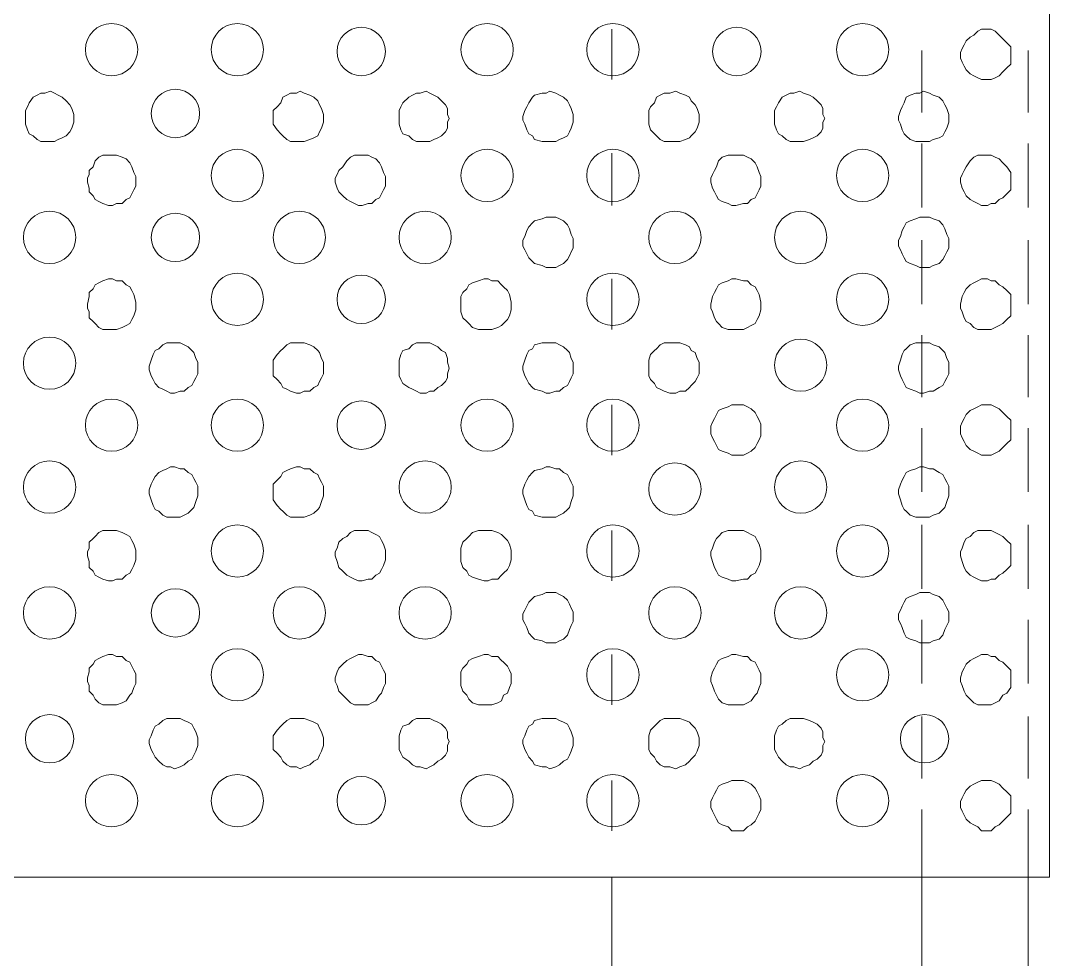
# Model space of a CAD drawing. Header units: inches. Extents: x 0.13 to 4.47, y 0.19 to 3.07.
# Drawn here: x 0.7696 to 1.0164, y 2.1945 to 2.4198 of the extents above; entities that cross this region are included whole.
import ezdxf

# ---------------------------------------------------------------- set-up
doc = ezdxf.new("R2010")
doc.units = ezdxf.units.IN
doc.header["$MEASUREMENT"] = 0
doc.layers.add('PDF_PDF5_PDF12_PDF11_0', color=7, linetype='Continuous')
doc.layers.add('PDF_PDF5_PDF12_PDF11_PROYECCION 2', color=7, linetype='Continuous')
doc.layers.add('PDF_PDF5_PDF12_PDF11_punteadas', color=7, linetype='Continuous', true_color=0xff3e00)

msp = doc.modelspace()

# ---------------------------------------------------------------- linework, layer by layer
at = {"layer": 'PDF_PDF5_PDF12_PDF11_0', "lineweight": 5}
for points in [[(1.01131, 2.21426), (1.01131, 2.01921), (0.98577, 2.01921), (0.98577, 2.21426), (0.48932, 2.21426), (0.48932, 2.01921), (0.46378, 2.01921), (0.46378, 2.73764)], [(1.01642, 2.21426), (1.01642, 2.52773)], [(0.91146, 2.40559), (0.91146, 2.41767)], [(0.91146, 2.37541), (0.91146, 2.38794)], [(0.91146, 2.34568), (0.91146, 2.35776)], [(0.91146, 2.3155), (0.91146, 2.32757)], [(0.91146, 2.28531), (0.91146, 2.29739)], [(0.91146, 2.25559), (0.91146, 2.26767)], [(0.91146, 2.2254), (0.91146, 2.23748)], [(0.91146, 2.14367), (0.91146, 2.21426)]]:
    msp.add_lwpolyline(points, dxfattribs=at)
at = {"layer": 'PDF_PDF5_PDF12_PDF11_PROYECCION 2', "lineweight": 5}
for points in [[(1.00713, 2.41116), (1.00713, 2.41256), (1.00713, 2.41349), (1.0062, 2.41442), (1.00527, 2.41534), (1.00434, 2.41627), (1.00341, 2.4172), (1.00248, 2.41767), (1.00156, 2.41767), (1.00016, 2.41767), (0.99923, 2.4172), (0.99831, 2.41627), (0.99738, 2.41581), (0.99645, 2.41488), (0.99598, 2.41395), (0.99552, 2.41302), (0.99505, 2.41209), (0.99505, 2.4107), (0.99552, 2.40977), (0.99598, 2.40884), (0.99645, 2.40791), (0.99738, 2.40699), (0.99831, 2.40652), (0.99923, 2.40606), (1.00016, 2.40559), (1.00156, 2.40559), (1.00248, 2.40559), (1.00341, 2.40606), (1.00434, 2.40652), (1.00527, 2.40745), (1.0062, 2.40838), (1.00713, 2.40931), (1.00713, 2.41024)], [(0.78236, 2.3963), (0.78236, 2.39723), (0.78189, 2.39863), (0.78143, 2.39955), (0.7805, 2.40048), (0.77957, 2.40141), (0.77864, 2.40188), (0.77772, 2.40234), (0.77679, 2.40281), (0.77539, 2.40234), (0.77446, 2.40234), (0.77354, 2.40188), (0.77261, 2.40141), (0.77168, 2.40002), (0.77121, 2.39909), (0.77075, 2.39816), (0.77075, 2.39677), (0.77075, 2.39584), (0.77075, 2.39491), (0.77121, 2.39352), (0.77168, 2.39259), (0.77261, 2.39212), (0.77354, 2.3912), (0.77446, 2.39073), (0.77539, 2.39073), (0.77679, 2.39073), (0.77772, 2.39073), (0.77864, 2.3912), (0.77957, 2.39166), (0.7805, 2.39212), (0.78143, 2.39305), (0.78189, 2.39398), (0.78236, 2.39538)], [(0.84227, 2.3963), (0.84227, 2.39723), (0.8418, 2.39863), (0.84134, 2.39955), (0.84087, 2.40048), (0.83994, 2.40141), (0.83902, 2.40188), (0.83762, 2.40234), (0.83669, 2.40281), (0.83577, 2.40234), (0.83437, 2.40234), (0.83344, 2.40188), (0.83251, 2.40141), (0.83205, 2.40002), (0.83112, 2.39909), (0.83019, 2.39816), (0.83019, 2.39677), (0.83019, 2.39584), (0.83019, 2.39491), (0.83112, 2.39352), (0.83205, 2.39259), (0.83251, 2.39212), (0.83344, 2.3912), (0.83437, 2.39073), (0.83577, 2.39073), (0.83669, 2.39073), (0.83762, 2.39073), (0.83902, 2.3912), (0.83994, 2.39166), (0.84087, 2.39212), (0.84134, 2.39305), (0.8418, 2.39398), (0.84227, 2.39538)], [(0.87245, 2.3963), (0.87199, 2.39723), (0.87199, 2.39863), (0.87152, 2.39955), (0.8706, 2.40048), (0.86967, 2.40141), (0.86874, 2.40188), (0.86781, 2.40234), (0.86688, 2.40281), (0.86549, 2.40234), (0.86456, 2.40234), (0.86363, 2.40188), (0.8627, 2.40141), (0.86131, 2.40002), (0.86084, 2.39909), (0.86038, 2.39816), (0.86038, 2.39677), (0.86038, 2.39584), (0.86038, 2.39491), (0.86084, 2.39352), (0.86131, 2.39259), (0.8627, 2.39212), (0.86363, 2.3912), (0.86456, 2.39073), (0.86549, 2.39073), (0.86688, 2.39073), (0.86781, 2.39073), (0.86874, 2.3912), (0.86967, 2.39166), (0.8706, 2.39212), (0.87152, 2.39305), (0.87199, 2.39398), (0.87199, 2.39538)], [(0.90217, 2.3963), (0.90217, 2.39723), (0.90171, 2.39863), (0.90125, 2.39955), (0.90078, 2.40048), (0.89985, 2.40141), (0.89892, 2.40188), (0.89799, 2.40234), (0.8966, 2.40281), (0.89567, 2.40234), (0.89474, 2.40234), (0.89289, 2.40188), (0.89242, 2.40141), (0.89149, 2.40002), (0.89103, 2.39909), (0.89056, 2.39816), (0.8901, 2.39677), (0.8901, 2.39584), (0.89056, 2.39491), (0.89103, 2.39352), (0.89149, 2.39259), (0.89242, 2.39212), (0.89289, 2.3912), (0.89474, 2.39073), (0.89567, 2.39073), (0.8966, 2.39073), (0.89799, 2.39073), (0.89892, 2.3912), (0.89985, 2.39166), (0.90078, 2.39212), (0.90125, 2.39305), (0.90171, 2.39398), (0.90217, 2.39538)], [(0.90217, 2.3963), (0.90217, 2.39723), (0.90171, 2.39863), (0.90125, 2.39955), (0.90078, 2.40048), (0.89985, 2.40141), (0.89892, 2.40188), (0.89799, 2.40234), (0.8966, 2.40281), (0.89567, 2.40234), (0.89474, 2.40234), (0.89289, 2.40188), (0.89242, 2.40141), (0.89149, 2.40002), (0.89103, 2.39909), (0.89056, 2.39816), (0.8901, 2.39677), (0.8901, 2.39584), (0.89056, 2.39491), (0.89103, 2.39352), (0.89149, 2.39259), (0.89242, 2.39212), (0.89289, 2.3912), (0.89474, 2.39073), (0.89567, 2.39073), (0.8966, 2.39073), (0.89799, 2.39073), (0.89892, 2.3912), (0.89985, 2.39166), (0.90078, 2.39212), (0.90125, 2.39305), (0.90171, 2.39398), (0.90217, 2.39538)], [(0.93236, 2.3963), (0.93236, 2.39723), (0.9319, 2.39863), (0.93143, 2.39955), (0.9305, 2.40048), (0.93004, 2.40141), (0.92911, 2.40188), (0.92772, 2.40234), (0.92679, 2.40281), (0.92539, 2.40234), (0.924, 2.40234), (0.92307, 2.40188), (0.92214, 2.40141), (0.92168, 2.40002), (0.92075, 2.39909), (0.92029, 2.39816), (0.92029, 2.39677), (0.92029, 2.39584), (0.92029, 2.39491), (0.92075, 2.39352), (0.92168, 2.39259), (0.92214, 2.39212), (0.92307, 2.3912), (0.924, 2.39073), (0.92539, 2.39073), (0.92679, 2.39073), (0.92772, 2.39073), (0.92911, 2.3912), (0.93004, 2.39166), (0.9305, 2.39212), (0.93143, 2.39305), (0.9319, 2.39398), (0.93236, 2.39538)], [(0.96255, 2.3963), (0.96208, 2.39723), (0.96208, 2.39863), (0.96162, 2.39955), (0.96069, 2.40048), (0.95976, 2.40141), (0.95883, 2.40188), (0.95744, 2.40234), (0.95651, 2.40281), (0.95512, 2.40234), (0.95419, 2.40234), (0.95326, 2.40188), (0.95233, 2.40141), (0.9514, 2.40002), (0.95094, 2.39909), (0.95047, 2.39816), (0.95047, 2.39677), (0.95047, 2.39584), (0.95047, 2.39491), (0.95094, 2.39352), (0.9514, 2.39259), (0.95233, 2.39212), (0.95326, 2.3912), (0.95419, 2.39073), (0.95512, 2.39073), (0.95651, 2.39073), (0.95744, 2.39073), (0.95883, 2.3912), (0.95976, 2.39166), (0.96069, 2.39212), (0.96162, 2.39305), (0.96208, 2.39398), (0.96208, 2.39538)], [(0.99227, 2.3963), (0.99227, 2.39723), (0.9918, 2.39863), (0.99134, 2.39955), (0.99087, 2.40048), (0.98995, 2.40141), (0.98855, 2.40188), (0.98762, 2.40234), (0.98623, 2.40281), (0.9853, 2.40234), (0.98437, 2.40234), (0.98298, 2.40188), (0.98205, 2.40141), (0.98159, 2.40002), (0.98112, 2.39909), (0.98066, 2.39816), (0.98019, 2.39677), (0.98019, 2.39584), (0.98066, 2.39491), (0.98112, 2.39352), (0.98159, 2.39259), (0.98205, 2.39212), (0.98298, 2.3912), (0.98437, 2.39073), (0.9853, 2.39073), (0.98623, 2.39073), (0.98762, 2.39073), (0.98855, 2.3912), (0.98995, 2.39166), (0.99087, 2.39212), (0.99134, 2.39305), (0.9918, 2.39398), (0.99227, 2.39538)], [(0.79722, 2.38144), (0.79722, 2.38237), (0.79676, 2.3833), (0.79629, 2.38469), (0.79583, 2.38562), (0.7949, 2.38655), (0.79397, 2.38702), (0.79258, 2.38748), (0.79165, 2.38748), (0.79072, 2.38748), (0.78933, 2.38748), (0.7884, 2.38702), (0.78747, 2.38609), (0.787, 2.38469), (0.78607, 2.38377), (0.78607, 2.38284), (0.78561, 2.38191), (0.78561, 2.38098), (0.78607, 2.37959), (0.78607, 2.37866), (0.787, 2.37773), (0.78747, 2.3768), (0.7884, 2.37633), (0.78933, 2.37587), (0.79072, 2.37541), (0.79165, 2.37541), (0.79258, 2.37587), (0.79397, 2.37587), (0.7949, 2.3768), (0.79583, 2.37726), (0.79629, 2.37819), (0.79676, 2.37912), (0.79722, 2.38005)], [(0.85713, 2.38144), (0.85713, 2.38237), (0.85666, 2.3833), (0.8562, 2.38469), (0.85573, 2.38562), (0.85481, 2.38655), (0.85388, 2.38702), (0.85295, 2.38748), (0.85155, 2.38748), (0.85063, 2.38748), (0.8497, 2.38748), (0.84877, 2.38702), (0.84784, 2.38609), (0.84691, 2.38469), (0.84598, 2.38377), (0.84552, 2.38284), (0.84505, 2.38191), (0.84505, 2.38098), (0.84552, 2.37959), (0.84598, 2.37866), (0.84691, 2.37773), (0.84784, 2.3768), (0.84877, 2.37633), (0.8497, 2.37587), (0.85063, 2.37541), (0.85155, 2.37541), (0.85295, 2.37587), (0.85388, 2.37587), (0.85481, 2.3768), (0.85573, 2.37726), (0.8562, 2.37819), (0.85666, 2.37912), (0.85713, 2.38005)], [(0.94722, 2.38144), (0.94722, 2.38237), (0.94676, 2.3833), (0.94629, 2.38469), (0.94583, 2.38562), (0.9449, 2.38655), (0.94397, 2.38702), (0.94304, 2.38748), (0.94118, 2.38748), (0.94026, 2.38748), (0.93933, 2.38748), (0.93793, 2.38702), (0.937, 2.38609), (0.93654, 2.38469), (0.93608, 2.38377), (0.93561, 2.38284), (0.93515, 2.38191), (0.93515, 2.38098), (0.93561, 2.37959), (0.93608, 2.37866), (0.93654, 2.37773), (0.937, 2.3768), (0.93793, 2.37633), (0.93933, 2.37587), (0.94026, 2.37541), (0.94118, 2.37541), (0.94304, 2.37587), (0.94397, 2.37587), (0.9449, 2.3768), (0.94583, 2.37726), (0.94629, 2.37819), (0.94676, 2.37912), (0.94722, 2.38005)], [(1.00713, 2.38144), (1.00713, 2.38237), (1.00713, 2.3833), (1.0062, 2.38469), (1.00527, 2.38562), (1.00434, 2.38655), (1.00341, 2.38702), (1.00248, 2.38748), (1.00156, 2.38748), (1.00016, 2.38748), (0.99923, 2.38748), (0.99831, 2.38702), (0.99738, 2.38609), (0.99645, 2.38469), (0.99598, 2.38377), (0.99552, 2.38284), (0.99505, 2.38191), (0.99505, 2.38098), (0.99552, 2.37959), (0.99598, 2.37866), (0.99645, 2.37773), (0.99738, 2.3768), (0.99831, 2.37633), (0.99923, 2.37587), (1.00016, 2.37541), (1.00156, 2.37541), (1.00248, 2.37587), (1.00341, 2.37587), (1.00434, 2.3768), (1.00527, 2.37726), (1.0062, 2.37819), (1.00713, 2.37912), (1.00713, 2.38005)], [(0.90217, 2.36612), (0.90217, 2.36751), (0.90171, 2.36844), (0.90125, 2.36983), (0.90078, 2.37076), (0.89985, 2.37169), (0.89892, 2.37216), (0.89799, 2.37262), (0.8966, 2.37262), (0.89567, 2.37262), (0.89474, 2.37216), (0.89289, 2.37169), (0.89242, 2.37123), (0.89149, 2.3703), (0.89103, 2.36937), (0.89056, 2.36798), (0.8901, 2.36705), (0.8901, 2.36565), (0.89056, 2.36472), (0.89103, 2.3638), (0.89149, 2.36287), (0.89242, 2.36194), (0.89289, 2.36147), (0.89474, 2.36101), (0.89567, 2.36055), (0.8966, 2.36055), (0.89799, 2.36055), (0.89892, 2.36101), (0.89985, 2.36147), (0.90078, 2.3624), (0.90125, 2.36333), (0.90171, 2.36426), (0.90217, 2.36519)], [(0.90217, 2.36612), (0.90217, 2.36751), (0.90171, 2.36844), (0.90125, 2.36983), (0.90078, 2.37076), (0.89985, 2.37169), (0.89892, 2.37216), (0.89799, 2.37262), (0.8966, 2.37262), (0.89567, 2.37262), (0.89474, 2.37216), (0.89289, 2.37169), (0.89242, 2.37123), (0.89149, 2.3703), (0.89103, 2.36937), (0.89056, 2.36798), (0.8901, 2.36705), (0.8901, 2.36565), (0.89056, 2.36472), (0.89103, 2.3638), (0.89149, 2.36287), (0.89242, 2.36194), (0.89289, 2.36147), (0.89474, 2.36101), (0.89567, 2.36055), (0.8966, 2.36055), (0.89799, 2.36055), (0.89892, 2.36101), (0.89985, 2.36147), (0.90078, 2.3624), (0.90125, 2.36333), (0.90171, 2.36426), (0.90217, 2.36519)], [(0.99227, 2.36612), (0.99227, 2.36751), (0.9918, 2.36844), (0.99134, 2.36983), (0.99087, 2.37076), (0.98995, 2.37169), (0.98855, 2.37216), (0.98762, 2.37262), (0.98623, 2.37262), (0.9853, 2.37262), (0.98437, 2.37216), (0.98298, 2.37169), (0.98205, 2.37123), (0.98159, 2.3703), (0.98112, 2.36937), (0.98066, 2.36798), (0.98019, 2.36705), (0.98019, 2.36565), (0.98066, 2.36472), (0.98112, 2.3638), (0.98159, 2.36287), (0.98205, 2.36194), (0.98298, 2.36147), (0.98437, 2.36101), (0.9853, 2.36055), (0.98623, 2.36055), (0.98762, 2.36055), (0.98855, 2.36101), (0.98995, 2.36147), (0.99087, 2.3624), (0.99134, 2.36333), (0.9918, 2.36426), (0.99227, 2.36519)], [(0.79722, 2.35126), (0.79722, 2.35219), (0.79676, 2.35404), (0.79629, 2.35497), (0.79583, 2.3559), (0.7949, 2.35637), (0.79397, 2.35729), (0.79258, 2.35729), (0.79165, 2.35776), (0.79072, 2.35776), (0.78933, 2.35729), (0.7884, 2.35683), (0.78747, 2.35637), (0.787, 2.35544), (0.78607, 2.35451), (0.78607, 2.35358), (0.78561, 2.35172), (0.78561, 2.35079), (0.78607, 2.34986), (0.78607, 2.34847), (0.787, 2.34754), (0.78747, 2.34708), (0.7884, 2.34615), (0.78933, 2.34568), (0.79072, 2.34568), (0.79165, 2.34568), (0.79258, 2.34568), (0.79397, 2.34615), (0.7949, 2.34661), (0.79583, 2.34708), (0.79629, 2.34801), (0.79676, 2.34894), (0.79722, 2.35033)], [(0.88731, 2.35126), (0.88731, 2.35219), (0.88685, 2.35404), (0.88638, 2.35497), (0.88546, 2.3559), (0.88499, 2.35637), (0.88406, 2.35729), (0.88267, 2.35729), (0.88174, 2.35776), (0.88081, 2.35776), (0.87942, 2.35729), (0.87803, 2.35683), (0.8771, 2.35637), (0.87663, 2.35544), (0.8757, 2.35451), (0.87524, 2.35358), (0.87524, 2.35172), (0.87524, 2.35079), (0.87524, 2.34986), (0.8757, 2.34847), (0.87663, 2.34754), (0.8771, 2.34708), (0.87803, 2.34615), (0.87942, 2.34568), (0.88081, 2.34568), (0.88174, 2.34568), (0.88267, 2.34568), (0.88406, 2.34615), (0.88499, 2.34661), (0.88546, 2.34708), (0.88638, 2.34801), (0.88685, 2.34894), (0.88731, 2.35033)], [(0.88731, 2.35126), (0.88731, 2.35219), (0.88685, 2.35404), (0.88638, 2.35497), (0.88546, 2.3559), (0.88499, 2.35637), (0.88406, 2.35729), (0.88267, 2.35729), (0.88174, 2.35776), (0.88081, 2.35776), (0.87942, 2.35729), (0.87803, 2.35683), (0.8771, 2.35637), (0.87663, 2.35544), (0.8757, 2.35451), (0.87524, 2.35358), (0.87524, 2.35172), (0.87524, 2.35079), (0.87524, 2.34986), (0.8757, 2.34847), (0.87663, 2.34754), (0.8771, 2.34708), (0.87803, 2.34615), (0.87942, 2.34568), (0.88081, 2.34568), (0.88174, 2.34568), (0.88267, 2.34568), (0.88406, 2.34615), (0.88499, 2.34661), (0.88546, 2.34708), (0.88638, 2.34801), (0.88685, 2.34894), (0.88731, 2.35033)], [(0.94722, 2.35126), (0.94722, 2.35219), (0.94676, 2.35404), (0.94629, 2.35497), (0.94583, 2.3559), (0.9449, 2.35637), (0.94397, 2.35729), (0.94304, 2.35729), (0.94118, 2.35776), (0.94026, 2.35776), (0.93933, 2.35729), (0.93793, 2.35683), (0.937, 2.35637), (0.93654, 2.35544), (0.93608, 2.35451), (0.93561, 2.35358), (0.93515, 2.35172), (0.93515, 2.35079), (0.93561, 2.34986), (0.93608, 2.34847), (0.93654, 2.34754), (0.937, 2.34708), (0.93793, 2.34615), (0.93933, 2.34568), (0.94026, 2.34568), (0.94118, 2.34568), (0.94304, 2.34568), (0.94397, 2.34615), (0.9449, 2.34661), (0.94583, 2.34708), (0.94629, 2.34801), (0.94676, 2.34894), (0.94722, 2.35033)], [(1.00713, 2.35126), (1.00713, 2.35219), (1.00713, 2.35404), (1.0062, 2.35497), (1.00527, 2.3559), (1.00434, 2.35637), (1.00341, 2.35729), (1.00248, 2.35729), (1.00156, 2.35776), (1.00016, 2.35776), (0.99923, 2.35729), (0.99831, 2.35683), (0.99738, 2.35637), (0.99645, 2.35544), (0.99598, 2.35451), (0.99552, 2.35358), (0.99505, 2.35172), (0.99505, 2.35079), (0.99552, 2.34986), (0.99598, 2.34847), (0.99645, 2.34754), (0.99738, 2.34708), (0.99831, 2.34615), (0.99923, 2.34568), (1.00016, 2.34568), (1.00156, 2.34568), (1.00248, 2.34568), (1.00341, 2.34615), (1.00434, 2.34661), (1.00527, 2.34708), (1.0062, 2.34801), (1.00713, 2.34894), (1.00713, 2.35033)], [(0.81208, 2.3364), (0.81208, 2.33779), (0.81162, 2.33872), (0.81115, 2.34011), (0.81069, 2.34058), (0.80976, 2.3415), (0.80883, 2.34197), (0.8079, 2.34243), (0.80651, 2.34243), (0.80558, 2.34243), (0.80465, 2.34243), (0.80372, 2.34197), (0.80279, 2.34104), (0.80186, 2.34058), (0.8014, 2.33965), (0.80094, 2.33825), (0.80047, 2.33686), (0.80047, 2.33593), (0.80094, 2.33454), (0.8014, 2.33361), (0.80186, 2.33268), (0.80279, 2.33175), (0.80372, 2.33129), (0.80465, 2.33082), (0.80558, 2.33036), (0.80651, 2.33036), (0.8079, 2.33082), (0.80883, 2.33082), (0.80976, 2.33175), (0.81069, 2.33222), (0.81115, 2.33315), (0.81162, 2.33407), (0.81208, 2.335)], [(0.84227, 2.3364), (0.84227, 2.33779), (0.8418, 2.33872), (0.84134, 2.34011), (0.84087, 2.34058), (0.83994, 2.3415), (0.83902, 2.34197), (0.83762, 2.34243), (0.83669, 2.34243), (0.83577, 2.34243), (0.83437, 2.34243), (0.83344, 2.34197), (0.83251, 2.34104), (0.83205, 2.34058), (0.83112, 2.33965), (0.83019, 2.33825), (0.83019, 2.33686), (0.83019, 2.33593), (0.83019, 2.33454), (0.83112, 2.33361), (0.83205, 2.33268), (0.83251, 2.33175), (0.83344, 2.33129), (0.83437, 2.33082), (0.83577, 2.33036), (0.83669, 2.33036), (0.83762, 2.33082), (0.83902, 2.33082), (0.83994, 2.33175), (0.84087, 2.33222), (0.84134, 2.33315), (0.8418, 2.33407), (0.84227, 2.335)], [(0.87245, 2.3364), (0.87199, 2.33779), (0.87199, 2.33872), (0.87152, 2.34011), (0.8706, 2.34058), (0.86967, 2.3415), (0.86874, 2.34197), (0.86781, 2.34243), (0.86688, 2.34243), (0.86549, 2.34243), (0.86456, 2.34243), (0.86363, 2.34197), (0.8627, 2.34104), (0.86131, 2.34058), (0.86084, 2.33965), (0.86038, 2.33825), (0.86038, 2.33686), (0.86038, 2.33593), (0.86038, 2.33454), (0.86084, 2.33361), (0.86131, 2.33268), (0.8627, 2.33175), (0.86363, 2.33129), (0.86456, 2.33082), (0.86549, 2.33036), (0.86688, 2.33036), (0.86781, 2.33082), (0.86874, 2.33082), (0.86967, 2.33175), (0.8706, 2.33222), (0.87152, 2.33315), (0.87199, 2.33407), (0.87199, 2.335)], [(0.90217, 2.3364), (0.90217, 2.33779), (0.90171, 2.33872), (0.90125, 2.34011), (0.90078, 2.34058), (0.89985, 2.3415), (0.89892, 2.34197), (0.89799, 2.34243), (0.8966, 2.34243), (0.89567, 2.34243), (0.89474, 2.34243), (0.89289, 2.34197), (0.89242, 2.34104), (0.89149, 2.34058), (0.89103, 2.33965), (0.89056, 2.33825), (0.8901, 2.33686), (0.8901, 2.33593), (0.89056, 2.33454), (0.89103, 2.33361), (0.89149, 2.33268), (0.89242, 2.33175), (0.89289, 2.33129), (0.89474, 2.33082), (0.89567, 2.33036), (0.8966, 2.33036), (0.89799, 2.33082), (0.89892, 2.33082), (0.89985, 2.33175), (0.90078, 2.33222), (0.90125, 2.33315), (0.90171, 2.33407), (0.90217, 2.335)], [(0.90217, 2.3364), (0.90217, 2.33779), (0.90171, 2.33872), (0.90125, 2.34011), (0.90078, 2.34058), (0.89985, 2.3415), (0.89892, 2.34197), (0.89799, 2.34243), (0.8966, 2.34243), (0.89567, 2.34243), (0.89474, 2.34243), (0.89289, 2.34197), (0.89242, 2.34104), (0.89149, 2.34058), (0.89103, 2.33965), (0.89056, 2.33825), (0.8901, 2.33686), (0.8901, 2.33593), (0.89056, 2.33454), (0.89103, 2.33361), (0.89149, 2.33268), (0.89242, 2.33175), (0.89289, 2.33129), (0.89474, 2.33082), (0.89567, 2.33036), (0.8966, 2.33036), (0.89799, 2.33082), (0.89892, 2.33082), (0.89985, 2.33175), (0.90078, 2.33222), (0.90125, 2.33315), (0.90171, 2.33407), (0.90217, 2.335)], [(0.93236, 2.3364), (0.93236, 2.33779), (0.9319, 2.33872), (0.93143, 2.34011), (0.9305, 2.34058), (0.93004, 2.3415), (0.92911, 2.34197), (0.92772, 2.34243), (0.92679, 2.34243), (0.92539, 2.34243), (0.924, 2.34243), (0.92307, 2.34197), (0.92214, 2.34104), (0.92168, 2.34058), (0.92075, 2.33965), (0.92029, 2.33825), (0.92029, 2.33686), (0.92029, 2.33593), (0.92029, 2.33454), (0.92075, 2.33361), (0.92168, 2.33268), (0.92214, 2.33175), (0.92307, 2.33129), (0.924, 2.33082), (0.92539, 2.33036), (0.92679, 2.33036), (0.92772, 2.33082), (0.92911, 2.33082), (0.93004, 2.33175), (0.9305, 2.33222), (0.93143, 2.33315), (0.9319, 2.33407), (0.93236, 2.335)], [(0.99227, 2.3364), (0.99227, 2.33779), (0.9918, 2.33872), (0.99134, 2.34011), (0.99087, 2.34058), (0.98995, 2.3415), (0.98855, 2.34197), (0.98762, 2.34243), (0.98623, 2.34243), (0.9853, 2.34243), (0.98437, 2.34243), (0.98298, 2.34197), (0.98205, 2.34104), (0.98159, 2.34058), (0.98112, 2.33965), (0.98066, 2.33825), (0.98019, 2.33686), (0.98019, 2.33593), (0.98066, 2.33454), (0.98112, 2.33361), (0.98159, 2.33268), (0.98205, 2.33175), (0.98298, 2.33129), (0.98437, 2.33082), (0.9853, 2.33036), (0.98623, 2.33036), (0.98762, 2.33082), (0.98855, 2.33082), (0.98995, 2.33175), (0.99087, 2.33222), (0.99134, 2.33315), (0.9918, 2.33407), (0.99227, 2.335)], [(0.94722, 2.32154), (0.94722, 2.32293), (0.94676, 2.32386), (0.94629, 2.32479), (0.94583, 2.32572), (0.9449, 2.32664), (0.94397, 2.32711), (0.94304, 2.32757), (0.94118, 2.32757), (0.94026, 2.32757), (0.93933, 2.32711), (0.93793, 2.32664), (0.937, 2.32618), (0.93654, 2.32525), (0.93608, 2.32432), (0.93561, 2.32339), (0.93515, 2.32246), (0.93515, 2.32061), (0.93561, 2.31968), (0.93608, 2.31875), (0.93654, 2.31782), (0.937, 2.31689), (0.93793, 2.31643), (0.93933, 2.31596), (0.94026, 2.3155), (0.94118, 2.3155), (0.94304, 2.3155), (0.94397, 2.31596), (0.9449, 2.31643), (0.94583, 2.31736), (0.94629, 2.31828), (0.94676, 2.31921), (0.94722, 2.32014)], [(1.00713, 2.32154), (1.00713, 2.32293), (1.00713, 2.32386), (1.0062, 2.32479), (1.00527, 2.32572), (1.00434, 2.32664), (1.00341, 2.32711), (1.00248, 2.32757), (1.00156, 2.32757), (1.00016, 2.32757), (0.99923, 2.32711), (0.99831, 2.32664), (0.99738, 2.32618), (0.99645, 2.32525), (0.99598, 2.32432), (0.99552, 2.32339), (0.99505, 2.32246), (0.99505, 2.32061), (0.99552, 2.31968), (0.99598, 2.31875), (0.99645, 2.31782), (0.99738, 2.31689), (0.99831, 2.31643), (0.99923, 2.31596), (1.00016, 2.3155), (1.00156, 2.3155), (1.00248, 2.3155), (1.00341, 2.31596), (1.00434, 2.31643), (1.00527, 2.31736), (1.0062, 2.31828), (1.00713, 2.31921), (1.00713, 2.32014)], [(0.81208, 2.30667), (0.81208, 2.30807), (0.81162, 2.309), (0.81115, 2.30993), (0.81069, 2.31085), (0.80976, 2.31132), (0.80883, 2.31225), (0.8079, 2.31225), (0.80651, 2.31271), (0.80558, 2.31271), (0.80465, 2.31225), (0.80372, 2.31178), (0.80279, 2.31132), (0.80186, 2.31039), (0.8014, 2.30946), (0.80094, 2.30853), (0.80047, 2.30714), (0.80047, 2.30621), (0.80094, 2.30482), (0.8014, 2.30342), (0.80186, 2.3025), (0.80279, 2.30203), (0.80372, 2.3011), (0.80465, 2.30064), (0.80558, 2.30064), (0.80651, 2.30064), (0.8079, 2.30064), (0.80883, 2.3011), (0.80976, 2.30157), (0.81069, 2.3025), (0.81115, 2.30296), (0.81162, 2.30435), (0.81208, 2.30575)], [(0.84227, 2.30667), (0.84227, 2.30807), (0.8418, 2.309), (0.84134, 2.30993), (0.84087, 2.31085), (0.83994, 2.31132), (0.83902, 2.31225), (0.83762, 2.31225), (0.83669, 2.31271), (0.83577, 2.31271), (0.83437, 2.31225), (0.83344, 2.31178), (0.83251, 2.31132), (0.83205, 2.31039), (0.83112, 2.30946), (0.83019, 2.30853), (0.83019, 2.30714), (0.83019, 2.30621), (0.83019, 2.30482), (0.83112, 2.30342), (0.83205, 2.3025), (0.83251, 2.30203), (0.83344, 2.3011), (0.83437, 2.30064), (0.83577, 2.30064), (0.83669, 2.30064), (0.83762, 2.30064), (0.83902, 2.3011), (0.83994, 2.30157), (0.84087, 2.3025), (0.84134, 2.30296), (0.8418, 2.30435), (0.84227, 2.30575)], [(0.90217, 2.30667), (0.90217, 2.30807), (0.90171, 2.309), (0.90125, 2.30993), (0.90078, 2.31085), (0.89985, 2.31132), (0.89892, 2.31225), (0.89799, 2.31225), (0.8966, 2.31271), (0.89567, 2.31271), (0.89474, 2.31225), (0.89289, 2.31178), (0.89242, 2.31132), (0.89149, 2.31039), (0.89103, 2.30946), (0.89056, 2.30853), (0.8901, 2.30714), (0.8901, 2.30621), (0.89056, 2.30482), (0.89103, 2.30342), (0.89149, 2.3025), (0.89242, 2.30203), (0.89289, 2.3011), (0.89474, 2.30064), (0.89567, 2.30064), (0.8966, 2.30064), (0.89799, 2.30064), (0.89892, 2.3011), (0.89985, 2.30157), (0.90078, 2.3025), (0.90125, 2.30296), (0.90171, 2.30435), (0.90217, 2.30575)], [(0.90217, 2.30667), (0.90217, 2.30807), (0.90171, 2.309), (0.90125, 2.30993), (0.90078, 2.31085), (0.89985, 2.31132), (0.89892, 2.31225), (0.89799, 2.31225), (0.8966, 2.31271), (0.89567, 2.31271), (0.89474, 2.31225), (0.89289, 2.31178), (0.89242, 2.31132), (0.89149, 2.31039), (0.89103, 2.30946), (0.89056, 2.30853), (0.8901, 2.30714), (0.8901, 2.30621), (0.89056, 2.30482), (0.89103, 2.30342), (0.89149, 2.3025), (0.89242, 2.30203), (0.89289, 2.3011), (0.89474, 2.30064), (0.89567, 2.30064), (0.8966, 2.30064), (0.89799, 2.30064), (0.89892, 2.3011), (0.89985, 2.30157), (0.90078, 2.3025), (0.90125, 2.30296), (0.90171, 2.30435), (0.90217, 2.30575)], [(0.99227, 2.30667), (0.99227, 2.30807), (0.9918, 2.309), (0.99134, 2.30993), (0.99087, 2.31085), (0.98995, 2.31132), (0.98855, 2.31225), (0.98762, 2.31225), (0.98623, 2.31271), (0.9853, 2.31271), (0.98437, 2.31225), (0.98298, 2.31178), (0.98205, 2.31132), (0.98159, 2.31039), (0.98112, 2.30946), (0.98066, 2.30853), (0.98019, 2.30714), (0.98019, 2.30621), (0.98066, 2.30482), (0.98112, 2.30342), (0.98159, 2.3025), (0.98205, 2.30203), (0.98298, 2.3011), (0.98437, 2.30064), (0.9853, 2.30064), (0.98623, 2.30064), (0.98762, 2.30064), (0.98855, 2.3011), (0.98995, 2.30157), (0.99087, 2.3025), (0.99134, 2.30296), (0.9918, 2.30435), (0.99227, 2.30575)], [(0.79722, 2.29181), (0.79722, 2.29274), (0.79676, 2.29414), (0.79629, 2.29506), (0.79583, 2.29599), (0.7949, 2.29646), (0.79397, 2.29692), (0.79258, 2.29739), (0.79165, 2.29739), (0.79072, 2.29739), (0.78933, 2.29739), (0.7884, 2.29692), (0.78747, 2.29599), (0.787, 2.29553), (0.78607, 2.2946), (0.78607, 2.29321), (0.78561, 2.29228), (0.78561, 2.29135), (0.78607, 2.28996), (0.78607, 2.28856), (0.787, 2.28763), (0.78747, 2.28671), (0.7884, 2.28624), (0.78933, 2.28578), (0.79072, 2.28531), (0.79165, 2.28531), (0.79258, 2.28578), (0.79397, 2.28578), (0.7949, 2.28671), (0.79583, 2.28717), (0.79629, 2.2881), (0.79676, 2.28903), (0.79722, 2.29042)], [(0.85713, 2.29181), (0.85713, 2.29274), (0.85666, 2.29414), (0.8562, 2.29506), (0.85573, 2.29599), (0.85481, 2.29646), (0.85388, 2.29692), (0.85295, 2.29739), (0.85155, 2.29739), (0.85063, 2.29739), (0.8497, 2.29739), (0.84877, 2.29692), (0.84784, 2.29599), (0.84691, 2.29553), (0.84598, 2.2946), (0.84552, 2.29321), (0.84505, 2.29228), (0.84505, 2.29135), (0.84552, 2.28996), (0.84598, 2.28856), (0.84691, 2.28763), (0.84784, 2.28671), (0.84877, 2.28624), (0.8497, 2.28578), (0.85063, 2.28531), (0.85155, 2.28531), (0.85295, 2.28578), (0.85388, 2.28578), (0.85481, 2.28671), (0.85573, 2.28717), (0.8562, 2.2881), (0.85666, 2.28903), (0.85713, 2.29042)], [(0.88731, 2.29181), (0.88731, 2.29274), (0.88685, 2.29414), (0.88638, 2.29506), (0.88546, 2.29599), (0.88499, 2.29646), (0.88406, 2.29692), (0.88267, 2.29739), (0.88174, 2.29739), (0.88081, 2.29739), (0.87942, 2.29739), (0.87803, 2.29692), (0.8771, 2.29599), (0.87663, 2.29553), (0.8757, 2.2946), (0.87524, 2.29321), (0.87524, 2.29228), (0.87524, 2.29135), (0.87524, 2.28996), (0.8757, 2.28856), (0.87663, 2.28763), (0.8771, 2.28671), (0.87803, 2.28624), (0.87942, 2.28578), (0.88081, 2.28531), (0.88174, 2.28531), (0.88267, 2.28578), (0.88406, 2.28578), (0.88499, 2.28671), (0.88546, 2.28717), (0.88638, 2.2881), (0.88685, 2.28903), (0.88731, 2.29042)], [(0.88731, 2.29181), (0.88731, 2.29274), (0.88685, 2.29414), (0.88638, 2.29506), (0.88546, 2.29599), (0.88499, 2.29646), (0.88406, 2.29692), (0.88267, 2.29739), (0.88174, 2.29739), (0.88081, 2.29739), (0.87942, 2.29739), (0.87803, 2.29692), (0.8771, 2.29599), (0.87663, 2.29553), (0.8757, 2.2946), (0.87524, 2.29321), (0.87524, 2.29228), (0.87524, 2.29135), (0.87524, 2.28996), (0.8757, 2.28856), (0.87663, 2.28763), (0.8771, 2.28671), (0.87803, 2.28624), (0.87942, 2.28578), (0.88081, 2.28531), (0.88174, 2.28531), (0.88267, 2.28578), (0.88406, 2.28578), (0.88499, 2.28671), (0.88546, 2.28717), (0.88638, 2.2881), (0.88685, 2.28903), (0.88731, 2.29042)], [(0.94722, 2.29181), (0.94722, 2.29274), (0.94676, 2.29414), (0.94629, 2.29506), (0.94583, 2.29599), (0.9449, 2.29646), (0.94397, 2.29692), (0.94304, 2.29739), (0.94118, 2.29739), (0.94026, 2.29739), (0.93933, 2.29739), (0.93793, 2.29692), (0.937, 2.29599), (0.93654, 2.29553), (0.93608, 2.2946), (0.93561, 2.29321), (0.93515, 2.29228), (0.93515, 2.29135), (0.93561, 2.28996), (0.93608, 2.28856), (0.93654, 2.28763), (0.937, 2.28671), (0.93793, 2.28624), (0.93933, 2.28578), (0.94026, 2.28531), (0.94118, 2.28531), (0.94304, 2.28578), (0.94397, 2.28578), (0.9449, 2.28671), (0.94583, 2.28717), (0.94629, 2.2881), (0.94676, 2.28903), (0.94722, 2.29042)], [(1.00713, 2.29181), (1.00713, 2.29274), (1.00713, 2.29414), (1.0062, 2.29506), (1.00527, 2.29599), (1.00434, 2.29646), (1.00341, 2.29692), (1.00248, 2.29739), (1.00156, 2.29739), (1.00016, 2.29739), (0.99923, 2.29739), (0.99831, 2.29692), (0.99738, 2.29599), (0.99645, 2.29553), (0.99598, 2.2946), (0.99552, 2.29321), (0.99505, 2.29228), (0.99505, 2.29135), (0.99552, 2.28996), (0.99598, 2.28856), (0.99645, 2.28763), (0.99738, 2.28671), (0.99831, 2.28624), (0.99923, 2.28578), (1.00016, 2.28531), (1.00156, 2.28531), (1.00248, 2.28578), (1.00341, 2.28578), (1.00434, 2.28671), (1.00527, 2.28717), (1.0062, 2.2881), (1.00713, 2.28903), (1.00713, 2.29042)], [(0.90217, 2.27695), (0.90217, 2.27788), (0.90171, 2.27881), (0.90125, 2.27974), (0.90078, 2.28067), (0.89985, 2.2816), (0.89892, 2.28206), (0.89799, 2.28253), (0.8966, 2.28253), (0.89567, 2.28253), (0.89474, 2.28206), (0.89289, 2.2816), (0.89242, 2.28113), (0.89149, 2.2802), (0.89103, 2.27928), (0.89056, 2.27835), (0.8901, 2.27742), (0.8901, 2.27602), (0.89056, 2.2751), (0.89103, 2.27417), (0.89149, 2.27277), (0.89242, 2.27184), (0.89289, 2.27138), (0.89474, 2.27092), (0.89567, 2.27045), (0.8966, 2.27045), (0.89799, 2.27045), (0.89892, 2.27092), (0.89985, 2.27138), (0.90078, 2.27231), (0.90125, 2.2737), (0.90171, 2.27463), (0.90217, 2.27556)], [(0.90217, 2.27695), (0.90217, 2.27788), (0.90171, 2.27881), (0.90125, 2.27974), (0.90078, 2.28067), (0.89985, 2.2816), (0.89892, 2.28206), (0.89799, 2.28253), (0.8966, 2.28253), (0.89567, 2.28253), (0.89474, 2.28206), (0.89289, 2.2816), (0.89242, 2.28113), (0.89149, 2.2802), (0.89103, 2.27928), (0.89056, 2.27835), (0.8901, 2.27742), (0.8901, 2.27602), (0.89056, 2.2751), (0.89103, 2.27417), (0.89149, 2.27277), (0.89242, 2.27184), (0.89289, 2.27138), (0.89474, 2.27092), (0.89567, 2.27045), (0.8966, 2.27045), (0.89799, 2.27045), (0.89892, 2.27092), (0.89985, 2.27138), (0.90078, 2.27231), (0.90125, 2.2737), (0.90171, 2.27463), (0.90217, 2.27556)], [(0.99227, 2.27695), (0.99227, 2.27788), (0.9918, 2.27881), (0.99134, 2.27974), (0.99087, 2.28067), (0.98995, 2.2816), (0.98855, 2.28206), (0.98762, 2.28253), (0.98623, 2.28253), (0.9853, 2.28253), (0.98437, 2.28206), (0.98298, 2.2816), (0.98205, 2.28113), (0.98159, 2.2802), (0.98112, 2.27928), (0.98066, 2.27835), (0.98019, 2.27742), (0.98019, 2.27602), (0.98066, 2.2751), (0.98112, 2.27417), (0.98159, 2.27277), (0.98205, 2.27184), (0.98298, 2.27138), (0.98437, 2.27092), (0.9853, 2.27045), (0.98623, 2.27045), (0.98762, 2.27045), (0.98855, 2.27092), (0.98995, 2.27138), (0.99087, 2.27231), (0.99134, 2.2737), (0.9918, 2.27463), (0.99227, 2.27556)], [(0.79722, 2.26163), (0.79722, 2.26302), (0.79676, 2.26395), (0.79629, 2.26488), (0.79583, 2.26581), (0.7949, 2.26627), (0.79397, 2.2672), (0.79258, 2.2672), (0.79165, 2.26767), (0.79072, 2.26767), (0.78933, 2.2672), (0.7884, 2.26674), (0.78747, 2.26627), (0.787, 2.26534), (0.78607, 2.26441), (0.78607, 2.26349), (0.78561, 2.26209), (0.78561, 2.26116), (0.78607, 2.26023), (0.78607, 2.25884), (0.787, 2.25791), (0.78747, 2.25698), (0.7884, 2.25606), (0.78933, 2.25559), (0.79072, 2.25559), (0.79165, 2.25559), (0.79258, 2.25559), (0.79397, 2.25606), (0.7949, 2.25652), (0.79583, 2.25791), (0.79629, 2.25838), (0.79676, 2.25977), (0.79722, 2.2607)], [(0.85713, 2.26163), (0.85713, 2.26302), (0.85666, 2.26395), (0.8562, 2.26488), (0.85573, 2.26581), (0.85481, 2.26627), (0.85388, 2.2672), (0.85295, 2.2672), (0.85155, 2.26767), (0.85063, 2.26767), (0.8497, 2.2672), (0.84877, 2.26674), (0.84784, 2.26627), (0.84691, 2.26534), (0.84598, 2.26441), (0.84552, 2.26349), (0.84505, 2.26209), (0.84505, 2.26116), (0.84552, 2.26023), (0.84598, 2.25884), (0.84691, 2.25791), (0.84784, 2.25698), (0.84877, 2.25606), (0.8497, 2.25559), (0.85063, 2.25559), (0.85155, 2.25559), (0.85295, 2.25559), (0.85388, 2.25606), (0.85481, 2.25652), (0.85573, 2.25791), (0.8562, 2.25838), (0.85666, 2.25977), (0.85713, 2.2607)], [(0.88731, 2.26163), (0.88731, 2.26302), (0.88685, 2.26395), (0.88638, 2.26488), (0.88546, 2.26581), (0.88499, 2.26627), (0.88406, 2.2672), (0.88267, 2.2672), (0.88174, 2.26767), (0.88081, 2.26767), (0.87942, 2.2672), (0.87803, 2.26674), (0.8771, 2.26627), (0.87663, 2.26534), (0.8757, 2.26441), (0.87524, 2.26349), (0.87524, 2.26209), (0.87524, 2.26116), (0.87524, 2.26023), (0.8757, 2.25884), (0.87663, 2.25791), (0.8771, 2.25698), (0.87803, 2.25606), (0.87942, 2.25559), (0.88081, 2.25559), (0.88174, 2.25559), (0.88267, 2.25559), (0.88406, 2.25606), (0.88499, 2.25652), (0.88546, 2.25791), (0.88638, 2.25838), (0.88685, 2.25977), (0.88731, 2.2607)], [(0.88731, 2.26163), (0.88731, 2.26302), (0.88685, 2.26395), (0.88638, 2.26488), (0.88546, 2.26581), (0.88499, 2.26627), (0.88406, 2.2672), (0.88267, 2.2672), (0.88174, 2.26767), (0.88081, 2.26767), (0.87942, 2.2672), (0.87803, 2.26674), (0.8771, 2.26627), (0.87663, 2.26534), (0.8757, 2.26441), (0.87524, 2.26349), (0.87524, 2.26209), (0.87524, 2.26116), (0.87524, 2.26023), (0.8757, 2.25884), (0.87663, 2.25791), (0.8771, 2.25698), (0.87803, 2.25606), (0.87942, 2.25559), (0.88081, 2.25559), (0.88174, 2.25559), (0.88267, 2.25559), (0.88406, 2.25606), (0.88499, 2.25652), (0.88546, 2.25791), (0.88638, 2.25838), (0.88685, 2.25977), (0.88731, 2.2607)], [(0.94722, 2.26163), (0.94722, 2.26302), (0.94676, 2.26395), (0.94629, 2.26488), (0.94583, 2.26581), (0.9449, 2.26627), (0.94397, 2.2672), (0.94304, 2.2672), (0.94118, 2.26767), (0.94026, 2.26767), (0.93933, 2.2672), (0.93793, 2.26674), (0.937, 2.26627), (0.93654, 2.26534), (0.93608, 2.26441), (0.93561, 2.26349), (0.93515, 2.26209), (0.93515, 2.26116), (0.93561, 2.26023), (0.93608, 2.25884), (0.93654, 2.25791), (0.937, 2.25698), (0.93793, 2.25606), (0.93933, 2.25559), (0.94026, 2.25559), (0.94118, 2.25559), (0.94304, 2.25559), (0.94397, 2.25606), (0.9449, 2.25652), (0.94583, 2.25791), (0.94629, 2.25838), (0.94676, 2.25977), (0.94722, 2.2607)], [(1.00713, 2.26163), (1.00713, 2.26302), (1.00713, 2.26395), (1.0062, 2.26488), (1.00527, 2.26581), (1.00434, 2.26627), (1.00341, 2.2672), (1.00248, 2.2672), (1.00156, 2.26767), (1.00016, 2.26767), (0.99923, 2.2672), (0.99831, 2.26674), (0.99738, 2.26627), (0.99645, 2.26534), (0.99598, 2.26441), (0.99552, 2.26349), (0.99505, 2.26209), (0.99505, 2.26116), (0.99552, 2.26023), (0.99598, 2.25884), (0.99645, 2.25791), (0.99738, 2.25698), (0.99831, 2.25606), (0.99923, 2.25559), (1.00016, 2.25559), (1.00156, 2.25559), (1.00248, 2.25559), (1.00341, 2.25606), (1.00434, 2.25652), (1.00527, 2.25791), (1.0062, 2.25838), (1.00713, 2.25977), (1.00713, 2.2607)], [(0.81208, 2.24677), (0.81208, 2.2477), (0.81162, 2.24909), (0.81115, 2.25002), (0.81069, 2.25095), (0.80976, 2.25141), (0.80883, 2.25188), (0.8079, 2.25234), (0.80651, 2.25234), (0.80558, 2.25234), (0.80465, 2.25234), (0.80372, 2.25188), (0.80279, 2.25095), (0.80186, 2.25048), (0.8014, 2.24955), (0.80094, 2.24816), (0.80047, 2.24723), (0.80047, 2.2463), (0.80094, 2.24491), (0.8014, 2.24398), (0.80186, 2.24305), (0.80279, 2.24212), (0.80372, 2.24119), (0.80465, 2.24073), (0.80558, 2.24073), (0.80651, 2.24027), (0.8079, 2.24073), (0.80883, 2.24119), (0.80976, 2.24212), (0.81069, 2.24259), (0.81115, 2.24352), (0.81162, 2.24445), (0.81208, 2.24584)], [(0.84227, 2.24677), (0.84227, 2.2477), (0.8418, 2.24909), (0.84134, 2.25002), (0.84087, 2.25095), (0.83994, 2.25141), (0.83902, 2.25188), (0.83762, 2.25234), (0.83669, 2.25234), (0.83577, 2.25234), (0.83437, 2.25234), (0.83344, 2.25188), (0.83251, 2.25095), (0.83205, 2.25048), (0.83112, 2.24955), (0.83019, 2.24816), (0.83019, 2.24723), (0.83019, 2.2463), (0.83019, 2.24491), (0.83112, 2.24398), (0.83205, 2.24305), (0.83251, 2.24212), (0.83344, 2.24119), (0.83437, 2.24073), (0.83577, 2.24073), (0.83669, 2.24027), (0.83762, 2.24073), (0.83902, 2.24119), (0.83994, 2.24212), (0.84087, 2.24259), (0.84134, 2.24352), (0.8418, 2.24445), (0.84227, 2.24584)], [(0.87245, 2.24677), (0.87199, 2.2477), (0.87199, 2.24909), (0.87152, 2.25002), (0.8706, 2.25095), (0.86967, 2.25141), (0.86874, 2.25188), (0.86781, 2.25234), (0.86688, 2.25234), (0.86549, 2.25234), (0.86456, 2.25234), (0.86363, 2.25188), (0.8627, 2.25095), (0.86131, 2.25048), (0.86084, 2.24955), (0.86038, 2.24816), (0.86038, 2.24723), (0.86038, 2.2463), (0.86038, 2.24491), (0.86084, 2.24398), (0.86131, 2.24305), (0.8627, 2.24212), (0.86363, 2.24119), (0.86456, 2.24073), (0.86549, 2.24073), (0.86688, 2.24027), (0.86781, 2.24073), (0.86874, 2.24119), (0.86967, 2.24212), (0.8706, 2.24259), (0.87152, 2.24352), (0.87199, 2.24445), (0.87199, 2.24584)], [(0.90217, 2.24677), (0.90217, 2.24584), (0.90171, 2.24445), (0.90125, 2.24352), (0.90078, 2.24259), (0.89985, 2.24212), (0.89892, 2.24119), (0.89799, 2.24073), (0.8966, 2.24027), (0.89567, 2.24073), (0.89474, 2.24073), (0.89289, 2.24119), (0.89242, 2.24212), (0.89149, 2.24305), (0.89103, 2.24398), (0.89056, 2.24491), (0.8901, 2.2463), (0.8901, 2.24723), (0.89056, 2.24816), (0.89103, 2.24955), (0.89149, 2.25048), (0.89242, 2.25095), (0.89289, 2.25188), (0.89474, 2.25234), (0.89567, 2.25234), (0.8966, 2.25234), (0.89799, 2.25234), (0.89892, 2.25188), (0.89985, 2.25141), (0.90078, 2.25095), (0.90125, 2.25002), (0.90171, 2.24909), (0.90217, 2.2477), (0.90217, 2.24677), (0.90217, 2.2477), (0.90171, 2.24909), (0.90125, 2.25002), (0.90078, 2.25095), (0.89985, 2.25141), (0.89892, 2.25188), (0.89799, 2.25234), (0.8966, 2.25234), (0.89567, 2.25234), (0.89474, 2.25234), (0.89289, 2.25188), (0.89242, 2.25095), (0.89149, 2.25048), (0.89103, 2.24955), (0.89056, 2.24816), (0.8901, 2.24723), (0.8901, 2.2463), (0.89056, 2.24491), (0.89103, 2.24398), (0.89149, 2.24305), (0.89242, 2.24212), (0.89289, 2.24119), (0.89474, 2.24073), (0.89567, 2.24073), (0.8966, 2.24027), (0.89799, 2.24073), (0.89892, 2.24119), (0.89985, 2.24212), (0.90078, 2.24259), (0.90125, 2.24352), (0.90171, 2.24445), (0.90217, 2.24584)], [(0.93236, 2.24677), (0.93236, 2.2477), (0.9319, 2.24909), (0.93143, 2.25002), (0.9305, 2.25095), (0.93004, 2.25141), (0.92911, 2.25188), (0.92772, 2.25234), (0.92679, 2.25234), (0.92539, 2.25234), (0.924, 2.25234), (0.92307, 2.25188), (0.92214, 2.25095), (0.92168, 2.25048), (0.92075, 2.24955), (0.92029, 2.24816), (0.92029, 2.24723), (0.92029, 2.2463), (0.92029, 2.24491), (0.92075, 2.24398), (0.92168, 2.24305), (0.92214, 2.24212), (0.92307, 2.24119), (0.924, 2.24073), (0.92539, 2.24073), (0.92679, 2.24027), (0.92772, 2.24073), (0.92911, 2.24119), (0.93004, 2.24212), (0.9305, 2.24259), (0.93143, 2.24352), (0.9319, 2.24445), (0.93236, 2.24584)], [(0.96255, 2.24677), (0.96208, 2.2477), (0.96208, 2.24909), (0.96162, 2.25002), (0.96069, 2.25095), (0.95976, 2.25141), (0.95883, 2.25188), (0.95744, 2.25234), (0.95651, 2.25234), (0.95512, 2.25234), (0.95419, 2.25234), (0.95326, 2.25188), (0.95233, 2.25095), (0.9514, 2.25048), (0.95094, 2.24955), (0.95047, 2.24816), (0.95047, 2.24723), (0.95047, 2.2463), (0.95047, 2.24491), (0.95094, 2.24398), (0.9514, 2.24305), (0.95233, 2.24212), (0.95326, 2.24119), (0.95419, 2.24073), (0.95512, 2.24073), (0.95651, 2.24027), (0.95744, 2.24073), (0.95883, 2.24119), (0.95976, 2.24212), (0.96069, 2.24259), (0.96162, 2.24352), (0.96208, 2.24445), (0.96208, 2.24584)], [(0.94722, 2.23191), (0.94722, 2.23284), (0.94676, 2.23376), (0.94629, 2.23469), (0.94583, 2.23562), (0.9449, 2.23655), (0.94397, 2.23701), (0.94304, 2.23748), (0.94118, 2.23748), (0.94026, 2.23748), (0.93933, 2.23701), (0.93793, 2.23655), (0.937, 2.23609), (0.93654, 2.23516), (0.93608, 2.23423), (0.93561, 2.2333), (0.93515, 2.23237), (0.93515, 2.23098), (0.93561, 2.23005), (0.93608, 2.22912), (0.93654, 2.22819), (0.937, 2.22726), (0.93793, 2.2268), (0.93933, 2.22633), (0.94026, 2.2254), (0.94118, 2.2254), (0.94304, 2.2254), (0.94397, 2.22633), (0.9449, 2.2268), (0.94583, 2.22773), (0.94629, 2.22866), (0.94676, 2.22958), (0.94722, 2.23051)], [(1.00713, 2.23191), (1.00713, 2.23284), (1.00713, 2.23376), (1.0062, 2.23469), (1.00527, 2.23562), (1.00434, 2.23655), (1.00341, 2.23701), (1.00248, 2.23748), (1.00156, 2.23748), (1.00016, 2.23748), (0.99923, 2.23701), (0.99831, 2.23655), (0.99738, 2.23609), (0.99645, 2.23516), (0.99598, 2.23423), (0.99552, 2.2333), (0.99505, 2.23237), (0.99505, 2.23098), (0.99552, 2.23005), (0.99598, 2.22912), (0.99645, 2.22819), (0.99738, 2.22726), (0.99831, 2.2268), (0.99923, 2.22633), (1.00016, 2.2254), (1.00156, 2.2254), (1.00248, 2.2254), (1.00341, 2.22633), (1.00434, 2.2268), (1.00527, 2.22773), (1.0062, 2.22866), (1.00713, 2.22958), (1.00713, 2.23051)]]:
    msp.add_lwpolyline(points, close=True, dxfattribs=at)
msp.add_lwpolyline([(0.46378, 2.21426), (1.01642, 2.21426)], dxfattribs=at)
for centre, radius in [((0.79142, 2.41279), 0.00627), ((0.8216, 2.41279), 0.00627), ((0.88151, 2.41279), 0.00627), ((0.88151, 2.41279), 0.00627), ((0.91169, 2.41279), 0.00627), ((0.9716, 2.41279), 0.00627), ((0.85132, 2.41233), 0.00581), ((0.94142, 2.41233), 0.00581), ((0.80674, 2.39746), 0.00581), ((0.8216, 2.3826), 0.00627), ((0.88151, 2.3826), 0.00627), ((0.88151, 2.3826), 0.00627), ((0.91169, 2.3826), 0.00627), ((0.9716, 2.3826), 0.00627), ((0.77655, 2.36774), 0.00627), ((0.80674, 2.36774), 0.00581), ((0.83646, 2.36774), 0.00627), ((0.86665, 2.36774), 0.00627), ((0.92656, 2.36774), 0.00627), ((0.95674, 2.36774), 0.00627), ((0.8216, 2.35288), 0.00627), ((0.85132, 2.35288), 0.00581), ((0.91169, 2.35288), 0.00627), ((0.9716, 2.35288), 0.00627), ((0.77655, 2.33756), 0.00627), ((0.95674, 2.33709), 0.00627), ((0.79142, 2.3227), 0.00627), ((0.8216, 2.3227), 0.00627), ((0.85132, 2.3227), 0.00581), ((0.88151, 2.3227), 0.00627), ((0.88151, 2.3227), 0.00627), ((0.91169, 2.3227), 0.00627), ((0.9716, 2.3227), 0.00627), ((0.77655, 2.30784), 0.00627), ((0.86665, 2.30784), 0.00627), ((0.92656, 2.30737), 0.00627), ((0.95674, 2.30784), 0.00627), ((0.8216, 2.29251), 0.00627), ((0.91169, 2.29251), 0.00627), ((0.9716, 2.29251), 0.00627), ((0.77655, 2.27765), 0.00627), ((0.80674, 2.27765), 0.00581), ((0.83646, 2.27765), 0.00627), ((0.86665, 2.27765), 0.00627), ((0.92656, 2.27765), 0.00627), ((0.95674, 2.27765), 0.00627), ((0.8216, 2.26279), 0.00627), ((0.91169, 2.26279), 0.00627), ((0.9716, 2.26279), 0.00627), ((0.77655, 2.24746), 0.00581), ((0.98646, 2.24746), 0.00581), ((0.79142, 2.2326), 0.00627), ((0.8216, 2.2326), 0.00627), ((0.88151, 2.2326), 0.00627), ((0.88151, 2.2326), 0.00627), ((0.91169, 2.2326), 0.00627), ((0.9716, 2.2326), 0.00627), ((0.85132, 2.2326), 0.00581)]:
    msp.add_circle(centre, radius, dxfattribs=at)
at = {"layer": 'PDF_PDF5_PDF12_PDF11_punteadas', "lineweight": 5}
for points in [[(0.98577, 2.3977), (0.98577, 2.41256)], [(1.01131, 2.3977), (1.01131, 2.41256)], [(0.98577, 2.37494), (0.98577, 2.39027)], [(1.01131, 2.37494), (1.01131, 2.39027)], [(0.98577, 2.35172), (0.98577, 2.36705)], [(1.01131, 2.35172), (1.01131, 2.36705)], [(0.98577, 2.32943), (0.98577, 2.34429)], [(1.01131, 2.32943), (1.01131, 2.34429)], [(0.98577, 2.30667), (0.98577, 2.322)], [(1.01131, 2.30667), (1.01131, 2.322)], [(0.98577, 2.28345), (0.98577, 2.29878)], [(1.01131, 2.28345), (1.01131, 2.29878)], [(0.98577, 2.2607), (0.98577, 2.27602)], [(1.01131, 2.2607), (1.01131, 2.27602)], [(0.98577, 2.23794), (0.98577, 2.2528)], [(1.01131, 2.23794), (1.01131, 2.2528)], [(0.98577, 2.21426), (0.98577, 2.23051)], [(1.01131, 2.21426), (1.01131, 2.23051)]]:
    msp.add_lwpolyline(points, dxfattribs=at)

doc.saveas('drawing.dxf')
